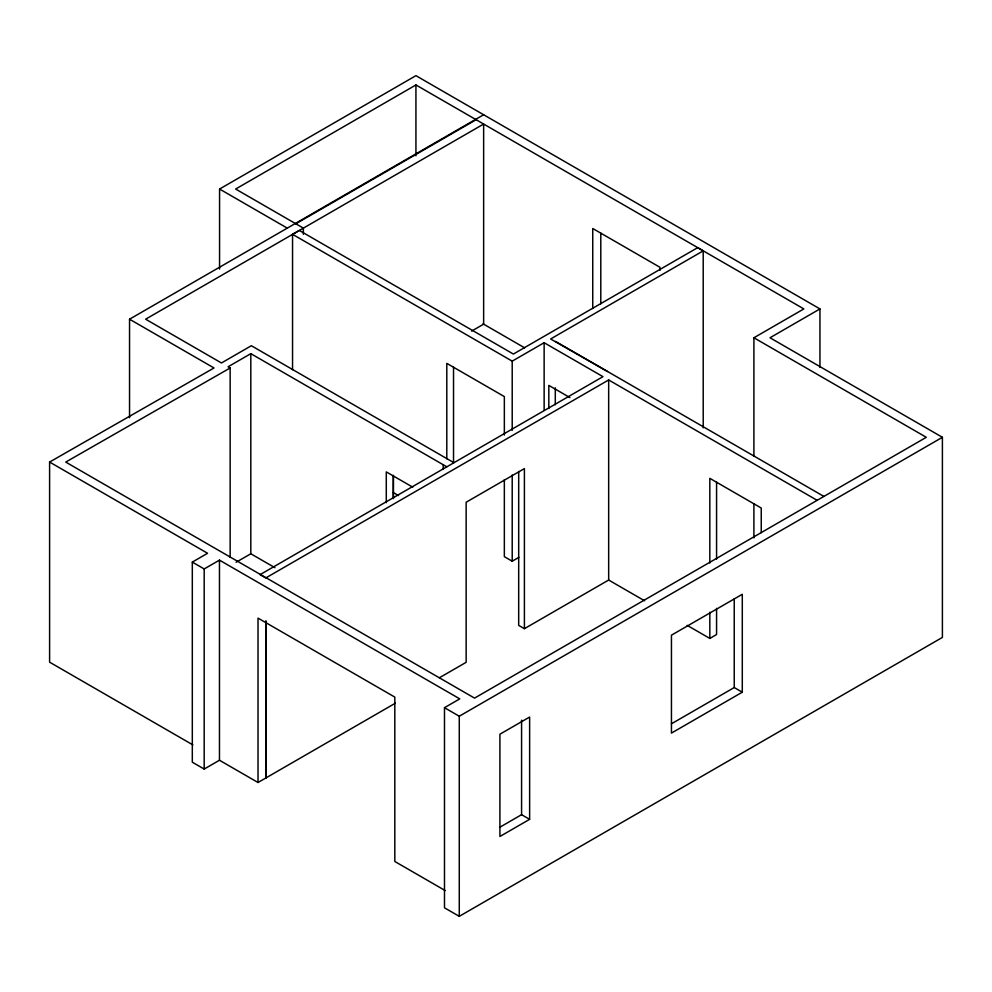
<?xml version="1.0" encoding="UTF-8"?>
<svg xmlns="http://www.w3.org/2000/svg" width="992" height="992" viewBox="0 0 992 992"><rect width="100%" height="100%" fill="white"/><g stroke="black" fill="none" stroke-linecap="round" stroke-linejoin="round"><path stroke-width="1.49" d="M265.757 778.026L265.757 621.054M386.285 502.671L386.285 471.894L412.759 487.171M393.34 475.478L393.34 498.567L393.402 475.441M443.201 469.402L443.201 464.727M518.692 471.46L518.692 625.394L524.408 628.68L524.408 468.596L466.153 502.237L466.153 662.321L439.431 677.747M524.408 628.68L608.666 580.035L608.666 379.961L817.172 500.34M219.567 269.08L219.567 189.038L415.933 75.665L819.95 308.921L819.95 367.424M753.908 456.283L753.908 337.764L803.855 308.921L415.933 84.952L235.65 189.038L303.366 228.123L303.366 234.286M129.543 417.706L129.543 319.201L483.637 114.762M295.839 223.783L476.123 119.71M292.553 369.756L292.553 234.323L299.286 230.442L513.385 354.057L697.674 247.665L703.216 250.864L703.216 427.85M446.76 466.786L250.815 353.66L228.073 366.792L230.144 367.982L230.144 557.318M471.622 331.092L483.637 324.161L483.637 124.05L145.638 319.201L221.452 362.973L251.348 345.712L453.865 462.681M292.553 234.323L512.207 361.15L544.137 342.711L602.962 376.662L260.053 574.666L265.757 577.964L608.666 379.961M703.216 250.864L550.61 338.979L607.464 371.479M555.57 341.471L823.918 496.446M395.349 703.204L258.019 782.502L219.468 760.244L204.191 769.06L192.312 762.203L192.312 562.092L207.576 553.276L49.6 462.061L49.6 662.172L192.857 744.88M192.312 562.092L204.191 568.949L219.468 560.133L459.767 698.876L444.49 707.693L444.49 907.804L459.271 916.335L942.4 637.41L942.4 437.298L770.003 337.764L819.95 308.921M236.096 562.266L250.815 553.772L274.945 567.697M504.345 479.706L504.345 556.673L512.207 561.212L518.866 557.368M444.49 707.693L459.271 716.224L942.4 437.298M687.196 625.369L709.826 638.426L716.571 634.533L716.571 608.369M671.41 723.813L734.241 687.543L742.289 692.193L742.289 594.282L671.448 635.178L671.448 733.088L742.289 692.193M499.633 827.365L521.581 814.68L529.629 819.33L529.629 717.055L499.918 734.204L499.918 836.479L529.629 819.33M49.6 462.061L214.012 367.97L129.543 319.201M230.144 367.982L65.732 462.086L474.548 698.12L926.305 437.298L753.908 337.764M483.042 323.814L524.656 347.845M219.567 189.038L287.271 228.123M569.941 397.581L548.824 385.392L548.824 408.481M608.666 580.035L644.602 600.78M393.154 492.478L398.511 495.566M445.185 890.568L394.816 861.478L394.816 697.103L258.019 618.128L258.019 782.502M761.248 532.667L761.248 508.04L709.826 478.342L709.826 563.01M753.908 504.01L753.908 537.875M734.241 598.821L734.241 687.543M716.571 482.149L716.571 559.104M709.826 612.262L709.826 638.426M659.978 270.382L659.978 267.307L592.745 228.495L592.745 308.5M600.792 233.083L600.792 303.862M555.297 387.81L555.297 404.748M544.137 342.711L544.137 410.428M521.581 720.155L521.581 814.68M512.207 361.15L512.207 430.404M512.207 475.032L512.207 561.212M504.345 435.066L504.345 396.589L446.797 363.357L446.797 458.8M459.271 716.224L459.271 916.335M453.53 367.176L453.53 462.607M415.933 84.952L415.933 155.769M266.067 621.166L266.067 777.852M250.815 353.66L250.815 553.772M219.468 560.133L219.468 760.244M204.191 568.949L204.191 769.06"/></g></svg>
